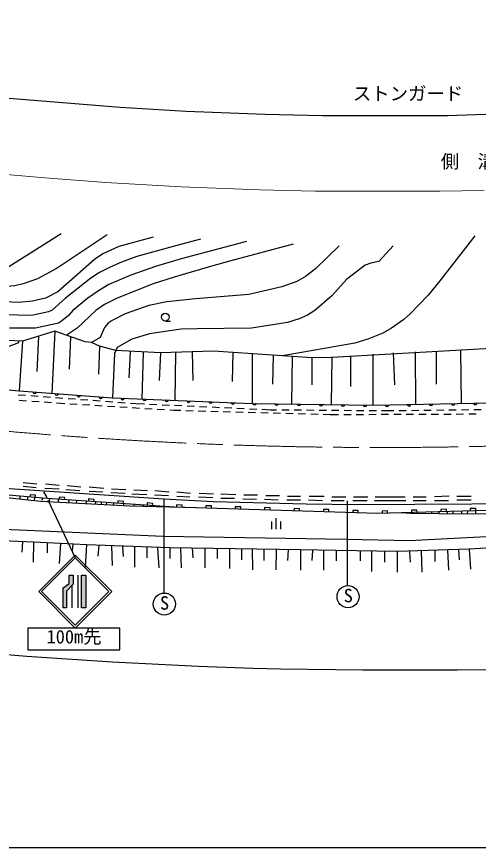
# Model space of a CAD drawing. Units: millimetres, scale not verified. Extents: x 40000 to 680000, y 20000 to 380000.
# Drawn here: x 268472 to 331312, y 205000 to 317950 of the extents above; entities that cross this region are included whole.
import ezdxf
from ezdxf.enums import TextEntityAlignment as Align

# ---------------------------------------------------------------- set-up
doc = ezdxf.new("R2010")
doc.units = ezdxf.units.MM
doc.header["$LTSCALE"] = 1000
doc.linetypes.add('CHAIN', pattern=[18.5, 12, -1.5, 3.5, -1.5])
for name, color, linetype, lineweight in [('M-BGD', 7, 'Continuous', 25), ('M-BMK', 2, 'CHAIN', 13), ('M-BMK-HTXT', 7, 'Continuous', 13), ('M-STR-HTXT', 7, 'Continuous', 13), ('M-STR-STR3', 7, 'Continuous', 25), ('M-STR-STRC', 7, 'Continuous', 25), ('M-TTL-BAND', 7, 'Continuous', 25)]:
    doc.layers.add(name, color=color, linetype=linetype, lineweight=lineweight)
doc.styles.add('ＭＳ ゴシック', font='')
doc.styles.get('ＭＳ ゴシック').set_extended_font_data('MS Gothic')

msp = doc.modelspace()

# ---------------------------------------------------------------- hatches: boundary and pattern name
at = {"layer": 'M-STR-STR3'}
for points in [[(275997, 240594), (276163, 240764), (276163, 242013), (275605, 242013), (275605, 240878), (274793, 240267), (274793, 237561), (275256, 237561), (275256, 239837)], [(277882, 237561), (277882, 242013), (277318, 242013), (277318, 237561)]]:
    msp.add_hatch(color=256, dxfattribs=at).paths.add_polyline_path(points)

# ---------------------------------------------------------------- linework, layer by layer
at = {"layer": 'M-BGD'}
for p, q in [((288717, 276563), (289417, 276563)), ((271468, 274504), (271214, 269678)), ((273669, 275181), (273246, 266714)), ((269266, 273826), (268843, 267053)), ((275786, 274419), (275616, 270016)), ((279765, 273149), (279596, 269339)), ((283914, 272387), (283744, 268831)), ((285692, 272302), (285522, 265952)), ((288062, 272218), (287893, 268492)), ((290094, 272302), (290010, 265698)), ((292380, 272387), (292465, 268492)), ((297884, 272302), (297799, 268323)), ((319728, 272218), (319897, 267900)), ((322691, 272387), (322773, 265223)), ((325570, 272472), (325570, 267984)), ((328872, 272641), (328954, 265347)), ((300508, 272048), (300508, 265360)), ((303387, 271879), (303302, 267984)), ((305971, 271726), (305866, 265277)), ((308636, 271540), (308636, 267900)), ((311346, 271625), (311263, 265193)), ((313886, 271794), (313886, 267646)), ((316934, 272048), (316934, 265106)), ((268694, 266541), (269691, 266467)), ((268833, 265795), (269831, 265724)), ((270389, 266415), (271386, 266340)), ((270529, 265675), (271527, 265604)), ((272085, 266288), (273082, 266214)), ((272225, 265555), (273222, 265484)), ((273780, 266162), (274777, 266088)), ((273921, 265435), (274471, 265396)), ((275475, 266036), (276472, 265962)), ((277170, 265910), (278168, 265836)), ((278866, 265784), (279863, 265709)), ((280561, 265657), (281558, 265583)), ((282256, 265531), (283254, 265457)), ((274471, 265396), (275036, 265361)), ((275734, 265318), (276732, 265257)), ((277431, 265214), (278429, 265152)), ((279128, 265109), (280126, 265048)), ((280825, 265005), (281823, 264943)), ((282522, 264900), (283520, 264839)), ((283952, 265405), (284690, 265350)), ((284218, 264796), (285216, 264735)), ((284690, 265350), (285874, 265296)), ((285915, 264692), (286913, 264630)), ((286573, 265264), (287572, 265218)), ((287612, 264587), (288610, 264526)), ((288272, 265186), (289271, 265140)), ((289309, 264483), (289874, 264448)), ((289874, 264448), (290802, 264422)), ((289970, 265108), (290969, 265062)), ((291501, 264403), (292501, 264375)), ((291668, 265030), (292667, 264984)), ((293201, 264355), (294200, 264327)), ((293366, 264952), (294365, 264906)), ((294900, 264308), (295900, 264280)), ((295065, 264874), (296063, 264828)), ((296763, 264796), (297762, 264750)), ((298461, 264718), (299460, 264672)), ((300159, 264640), (301158, 264594)), ((301857, 264562), (303042, 264507)), ((303042, 264507), (303844, 264501)), ((304544, 264495), (305544, 264487)), ((306244, 264481), (307244, 264473)), ((307943, 264467), (308943, 264459)), ((309643, 264453), (310643, 264445)), ((311343, 264439), (312343, 264430)), ((313043, 264425), (314043, 264416)), ((314743, 264411), (315743, 264402)), ((316443, 264396), (317443, 264388)), ((318143, 264382), (318945, 264376)), ((318945, 264376), (319793, 264386)), ((320493, 264395), (321492, 264408)), ((322192, 264416), (323192, 264429)), ((323892, 264437), (324892, 264450)), ((325592, 264459), (326592, 264471)), ((327292, 264480), (328292, 264492)), ((328992, 264501), (329992, 264513)), ((330692, 264522), (331692, 264535)), ((296599, 264261), (297599, 264233)), ((298299, 264213), (299298, 264185)), ((299998, 264166), (300998, 264138)), ((301697, 264118), (302697, 264091)), ((303397, 264071), (304396, 264043)), ((305096, 264024), (306096, 263996)), ((306795, 263976), (307795, 263948)), ((308495, 263929), (309494, 263901)), ((310194, 263881), (311122, 263856)), ((311122, 263856), (312288, 263860)), ((312988, 263863), (313988, 263867)), ((314688, 263869), (315688, 263873)), ((316388, 263876), (317388, 263880)), ((318088, 263883), (319088, 263887)), ((319788, 263889), (320788, 263893)), ((321488, 263896), (322488, 263900)), ((323188, 263903), (324188, 263906)), ((324888, 263909), (325888, 263913)), ((326588, 263916), (327588, 263920)), ((328288, 263922), (329288, 263926)), ((329988, 263929), (330988, 263933)), ((269351, 254607), (271214, 254438)), ((272399, 254438), (274262, 254268)), ((275362, 254184), (277225, 254014)), ((269351, 254099), (271129, 253930)), ((272145, 253337), (272568, 252575)), ((272314, 253845), (274262, 253760)), ((275193, 253676), (277056, 253506)), ((278326, 254014), (280358, 253845)), ((278326, 253422), (280188, 253337)), ((281289, 253252), (283236, 253168)), ((281374, 253760), (283321, 253676)), ((284168, 253083), (286200, 252998)), ((284422, 253591), (286284, 253506)), ((287300, 253506), (289248, 253337)), ((290264, 253337), (292126, 253168)), ((293312, 253168), (295259, 253083)), ((296275, 253083), (298307, 252998)), ((268928, 252744), (268928, 252321)), ((269944, 252660), (269944, 252236)), ((270296, 252931), (270271, 252632)), ((271043, 252869), (270296, 252931)), ((270960, 252660), (270875, 252236)), ((271018, 252570), (271043, 252869)), ((271976, 252490), (271891, 252152)), ((272738, 252236), (276463, 244362)), ((274280, 252635), (274260, 252336)), ((275028, 252585), (274280, 252635)), ((275008, 252285), (275028, 252585)), ((278271, 252366), (278251, 252066)), ((279019, 252315), (278271, 252366)), ((278999, 252016), (279019, 252315)), ((282262, 252096), (282242, 251797)), ((283010, 252045), (282262, 252096)), ((282990, 251746), (283010, 252045)), ((287216, 252914), (289163, 252829)), ((288486, 252321), (288486, 239621)), ((290264, 252744), (292042, 252660)), ((293227, 252660), (295174, 252575)), ((296275, 252490), (298138, 252490)), ((299238, 252406), (301101, 252321)), ((299408, 252914), (301270, 252914)), ((302202, 252321), (304064, 252236)), ((302371, 252829), (304234, 252829)), ((305250, 252236), (307112, 252236)), ((305334, 252744), (307112, 252744)), ((308213, 252236), (310076, 252152)), ((308298, 252744), (310330, 252744)), ((311261, 252152), (313039, 252152)), ((311346, 252660), (313293, 252660)), ((313440, 252115), (313462, 240637)), ((314224, 252152), (316172, 252152)), ((314309, 252660), (316256, 252660)), ((317188, 252152), (321421, 252152)), ((317272, 252660), (321336, 252660)), ((322437, 252660), (324215, 252660)), ((322437, 252152), (324215, 252152)), ((327348, 252744), (325316, 252660)), ((325316, 252152), (327263, 252152)), ((328364, 252744), (330311, 252744)), ((328364, 252236), (330311, 252236)), ((286253, 251826), (286233, 251527)), ((287001, 251776), (286253, 251826)), ((286981, 251476), (287001, 251776)), ((290233, 251567), (290224, 251267)), ((290983, 251544), (290233, 251567)), ((290974, 251244), (290983, 251544)), ((294231, 251442), (294222, 251143)), ((294981, 251419), (294231, 251442)), ((294972, 251119), (294981, 251419)), ((298229, 251318), (298220, 251018)), ((298979, 251294), (298229, 251318)), ((298970, 250995), (298979, 251294)), ((302227, 251193), (302218, 250893)), ((302977, 251170), (302227, 251193)), ((302968, 250870), (302977, 251170)), ((306226, 251068), (306216, 250769)), ((306975, 251045), (306226, 251068)), ((306966, 250745), (306975, 251045)), ((310224, 250944), (310214, 250644)), ((310973, 250920), (310224, 250944)), ((310964, 250621), (310973, 250920)), ((314222, 250819), (314212, 250519)), ((314971, 250796), (314222, 250819)), ((314962, 250496), (314971, 250796)), ((318952, 250751), (318202, 250731)), ((318960, 250451), (318952, 250751)), ((322951, 250860), (322201, 250839)), ((322201, 250839), (322209, 250540)), ((322959, 250560), (322951, 250860)), ((326949, 250968), (326199, 250948)), ((326199, 250948), (326207, 250648)), ((326957, 250668), (326949, 250968)), ((330948, 251077), (330198, 251056)), ((330198, 251056), (330206, 250757)), ((330956, 250777), (330948, 251077)), ((303815, 248257), (303815, 249757)), ((318202, 250731), (318210, 250431)), ((322945, 250559), (322945, 250374)), ((325908, 250628), (325908, 250332)), ((330904, 250712), (330904, 250289)), ((303215, 248257), (303215, 249307)), ((304415, 248257), (304415, 249307)), ((269266, 246564), (269182, 245124)), ((270790, 246479), (270706, 243770)), ((272653, 246394), (272653, 245040)), ((274431, 246310), (274262, 243600)), ((276124, 246225), (276040, 245378)), ((277987, 246140), (277818, 243092)), ((279680, 246056), (279511, 244616)), ((281374, 245971), (281458, 243346)), ((282898, 245886), (282982, 244532)), ((284506, 245886), (284506, 243092)), ((286200, 245802), (286200, 244362)), ((287639, 245717), (287808, 243008)), ((289332, 245717), (289332, 244278)), ((290772, 245717), (290856, 243008)), ((292380, 245717), (292465, 244362)), ((294074, 245632), (294074, 243008)), ((295767, 245632), (295767, 244278)), ((297460, 245632), (297460, 242923)), ((299069, 245548), (299069, 244108)), ((300508, 245548), (300593, 242754)), ((302117, 245548), (302117, 244024)), ((303810, 245463), (303726, 242754)), ((305419, 245463), (305334, 244024)), ((307112, 245463), (307112, 242669)), ((308721, 245378), (308636, 244024)), ((310245, 245378), (310245, 242669)), ((311938, 245378), (311938, 243939)), ((315240, 245294), (315240, 243939)), ((316764, 245294), (316764, 242500)), ((318542, 245209), (318542, 243770)), ((320236, 245209), (320236, 242415)), ((321929, 245209), (322014, 243770)), ((323538, 245294), (323622, 242415)), ((325400, 245378), (325400, 243854)), ((327094, 245463), (327263, 242669)), ((328618, 245463), (328702, 244108)), ((330057, 245548), (330226, 242838))]:
    msp.add_line(p, q, dxfattribs=at)
for points in [[(102219, 305153), (100526, 306508), (112379, 304222), (152003, 294654), (163518, 291098), (164110, 290929), (169698, 291691), (179774, 291522), (187732, 290252), (196284, 287712), (203819, 286696), (219567, 285256), (230997, 284918), (242342, 284833), (248692, 284918), (252333, 284748), (255042, 284494), (262493, 283309), (264610, 283309), (267404, 283986), (274516, 288474)], [(258976, 267990), (268843, 267053), (281543, 266122), (300508, 265360), (316934, 265106), (342249, 265614), (356134, 266206), (384159, 268746), (401262, 270863), (421582, 273996), (557022, 300361)], [(280781, 288304), (274008, 283732), (271298, 282293), (269351, 281616), (268250, 281362), (266557, 281192), (264356, 281277), (258344, 282378), (250047, 283224), (238448, 283224), (230828, 283309), (225155, 283478), (211354, 284410), (198316, 285849), (196284, 287373), (196284, 287712)], [(330819, 288135), (326078, 282039), (324469, 280092), (322014, 277552), (321167, 276790), (319474, 275604), (318288, 274927), (316256, 274080), (314478, 273572), (304666, 271817)], [(287046, 287966), (282390, 286696), (280188, 285680), (279088, 284918), (274092, 280515), (272399, 279668), (270621, 279245), (268758, 279076), (266811, 279160), (265033, 279330), (259106, 280515), (255550, 281023), (247422, 281700), (240649, 281531), (236077, 281531), (229558, 281700), (223462, 281954), (209322, 283055), (202380, 283902), (201956, 283732), (202972, 283224)], [(293481, 287712), (289756, 286696), (284845, 285341), (282728, 284579), (281204, 283902), (279765, 283140), (278580, 282378), (275108, 279668), (273330, 278060), (272822, 277806), (270706, 277382), (269774, 277298), (266134, 277467)], [(299746, 287373), (290856, 285002), (287385, 283986), (283998, 282801), (281035, 281531), (279596, 280684), (278156, 279668), (276124, 277975), (275532, 277298), (274600, 276536), (274177, 276282), (271044, 275604), (267488, 275604)], [(306096, 287034), (297630, 284748), (294836, 283986), (289925, 282547), (287046, 281616), (282136, 279668), (280442, 278822), (279257, 277975), (276717, 275604), (275362, 274673)], [(312362, 286780), (309144, 283648), (307790, 282632), (306604, 281954), (304572, 281192), (300085, 280176), (292804, 279584), (288909, 279160), (286454, 278652), (283236, 277552), (281458, 276620), (280950, 276282), (280442, 275689), (279850, 274334), (278664, 273657)], [(319728, 286780), (317780, 284664), (316680, 284410), (315918, 284156), (313378, 282208), (311346, 280007), (309060, 277975), (308044, 277382), (306943, 276874), (305334, 276366), (300424, 275604), (293058, 275520), (290856, 275435), (286538, 274842), (284168, 274080), (282136, 272980), (281797, 272133), (281543, 266122)], [(368527, 252622), (348938, 251265), (317586, 250414), (289946, 251276), (271976, 252490), (267912, 252829), (262916, 253337), (254564, 254091), (225771, 257878), (199678, 262565), (174348, 267457), (173934, 265387), (162707, 267676), (163170, 269612), (101513, 284396)], [(335476, 272980), (311346, 271625), (308636, 271540), (295259, 272472), (288062, 272218), (281966, 272556), (279765, 273149), (278664, 273657), (277818, 273742), (273669, 275181), (269266, 273826), (267150, 273911), (257328, 275604), (250470, 276282), (243612, 276282), (236416, 275943), (232690, 275943), (229304, 276112), (217112, 277806), (214995, 278737), (214402, 278822), (212540, 279753), (211710, 274526)], [(227526, 274419), (236500, 274080), (236839, 274250), (252248, 274334), (263001, 273234), (267234, 273064), (268758, 273657), (268758, 273826)], [(368505, 253590), (348768, 252321), (339370, 251898), (334460, 251728), (330396, 251644), (314902, 251559), (307874, 251644), (295259, 251982), (288486, 252321), (263424, 254014), (244544, 256046), (238448, 256808), (222615, 259179), (213302, 260788), (201110, 262989), (173889, 268317)], [(148870, 263412), (153950, 259518), (163179, 256046), (180536, 253506), (220160, 250458), (220329, 250289), (288401, 247326), (313378, 246902), (321929, 246733), (323622, 246818), (338524, 247580), (364008, 249188), (371628, 249950), (371801, 249952), (372052, 249950), (376962, 250543), (397790, 252829), (398806, 252829), (399822, 252575), (409051, 248765), (415570, 248934), (416925, 249019), (418449, 249358)], [(413284, 250543), (413115, 250374), (408543, 249950), (407019, 250458), (405918, 250712), (399145, 253422), (383990, 251813), (364940, 251051), (352917, 250628), (338947, 250374), (329888, 250289), (322014, 250374), (320848, 250503)], [(156660, 248257), (201787, 239536), (212455, 237758), (221684, 236319), (234638, 234541), (245306, 233271), (256905, 232086), (269859, 230985), (281458, 230223), (293227, 229630), (300678, 229376), (304403, 229292), (315579, 229122), (328448, 229122), (336322, 229207)], [(361695, 247782), (336068, 245886), (330057, 245548), (320236, 245209), (311938, 245378), (307112, 245463), (289332, 245717), (277987, 246140), (274431, 246310), (270790, 246479), (255889, 247145)]]:
    msp.add_lwpolyline(points, dxfattribs=at)
msp.add_lwpolyline([(269991, 234819), (269991, 231855), (282503, 231852), (282503, 234814)], close=True, dxfattribs=at)
for centre, radius in [((288717, 277088), 525), ((288578, 238075), 1500), ((313578, 239083), 1500)]:
    msp.add_circle(centre, radius, dxfattribs=at)
for centre, start, end in [((270930, 266956), 188.4862, 343.12543), ((273922, 266737), 188.4862, 343.12543), ((276914, 266518), 188.4862, 343.12543), ((279906, 266298), 188.4862, 343.12543), ((282899, 266123), 190.37956, 345.01879), ((285897, 266003), 190.37956, 345.01879), ((288894, 265883), 190.37956, 345.01879), ((291892, 265762), 190.37956, 345.01879), ((294889, 265642), 190.37956, 345.01879), ((297887, 265521), 190.37956, 345.01879), ((300883, 265410), 191.79444, 346.43367), ((303883, 265364), 191.79444, 346.43367), ((306883, 265317), 191.79444, 346.43367), ((309882, 265271), 191.79444, 346.43367), ((312882, 265225), 191.79444, 346.43367), ((315881, 265178), 191.79444, 346.43367), ((318879, 265201), 193.82998, 348.46921), ((321878, 265261), 193.82998, 348.46921), ((324878, 265321), 193.82998, 348.46921), ((327877, 265382), 193.82998, 348.46921), ((330877, 265442), 193.82998, 348.46921)]:
    msp.add_arc(centre, 256, start, end, dxfattribs=at)
at = {"layer": 'M-BMK'}
msp.add_arc((318145, 848949), 589583, 264.45091, 274.16109, dxfattribs=at)
at = {"layer": 'M-BMK-HTXT'}
msp.add_lwpolyline([(170099, 312271), (170616, 312171), (197384, 307100), (209661, 304645), (225832, 301766), (232775, 300666), (242173, 299311), (252079, 298041), (263932, 296771), (272314, 296009), (280612, 295416), (290856, 294824), (301524, 294400), (309144, 294231), (326078, 294231), (332089, 294316)], dxfattribs=at)
at = {"layer": 'M-STR-STR3'}
for p, q in [((271499, 239780), (276463, 244744)), ((271881, 239780), (276463, 244362)), ((276463, 244744), (281427, 239780)), ((276463, 244362), (281045, 239780)), ((275605, 242013), (276163, 242013)), ((275605, 240878), (275605, 242013)), ((276163, 242013), (276163, 240764)), ((276794, 242013), (276794, 237561)), ((277318, 242013), (277882, 242013)), ((277318, 237561), (277318, 242013)), ((277882, 242013), (277882, 237561)), ((274793, 240267), (275605, 240878)), ((276163, 240764), (275256, 239837)), ((275997, 240594), (275997, 237561)), ((276463, 234816), (271499, 239780)), ((276463, 235198), (271881, 239780)), ((274793, 237561), (274793, 240267)), ((275256, 239837), (275256, 237561)), ((281427, 239780), (276463, 234816)), ((281045, 239780), (276463, 235198)), ((275256, 237561), (274793, 237561)), ((277882, 237561), (277318, 237561))]:
    msp.add_line(p, q, dxfattribs=at)
at = {"layer": 'M-STR-STRC'}
for p, q in [((271746, 252039), (262916, 252998)), ((283891, 251400), (271746, 252039)), ((272950, 252425), (272919, 251977)), ((274146, 252344), (274122, 251986)), ((275567, 252248), (275539, 251839)), ((276621, 252176), (276594, 251784)), ((277955, 252086), (277930, 251714)), ((279192, 252003), (279168, 251648)), ((279995, 251948), (279971, 251606)), ((280684, 251902), (280662, 251570)), ((281644, 251837), (281622, 251519)), ((283029, 251743), (283009, 251446)), ((292910, 251183), (283891, 251400)), ((284434, 251648), (284417, 251387)), ((285689, 251564), (285675, 251357)), ((287302, 251455), (287293, 251318)), ((324966, 250342), (324968, 250555)), ((327087, 250319), (327091, 250672)), ((327859, 250311), (327863, 250693)), ((329060, 250298), (329064, 250726)), ((329847, 250289), (329852, 250747))]:
    msp.add_line(p, q, dxfattribs=at)
msp.add_lwpolyline([(542624, 337647), (428016, 315228), (416163, 313027), (403717, 310995), (395758, 309810), (386784, 308624), (377301, 307524), (368496, 306677), (357997, 305830), (349107, 305238), (327094, 304476), (310076, 304476), (302286, 304645), (291534, 305068), (282559, 305576), (262916, 307185)], dxfattribs=at)
at = {"layer": 'M-TTL-BAND'}
msp.add_line((40000, 205000), (579000, 205000), dxfattribs=at)

# ---------------------------------------------------------------- texts
at = {"layer": 'M-BGD', "style": 'ＭＳ ゴシック'}
for p in [(312982, 237771), (287982, 236764)]:
    msp.add_text('S', height=1833, dxfattribs=at).set_placement(p, align=Align.BOTTOM_LEFT)
at = {"layer": 'M-BMK-HTXT', "style": 'ＭＳ ゴシック'}
for s, p in [('ストンガード', (314238, 306022)), ('側\u3000溝\u3000\u3000L=398.7', (326194, 296795))]:
    msp.add_text(s, height=1833, dxfattribs=at).set_placement(p, align=Align.BOTTOM_LEFT)
at = {"layer": 'M-STR-HTXT', "style": 'ＭＳ ゴシック'}
msp.add_text('100m先', height=1833, dxfattribs=at).set_placement((272548, 232176), align=Align.BOTTOM_LEFT)

doc.saveas('drawing.dxf')
